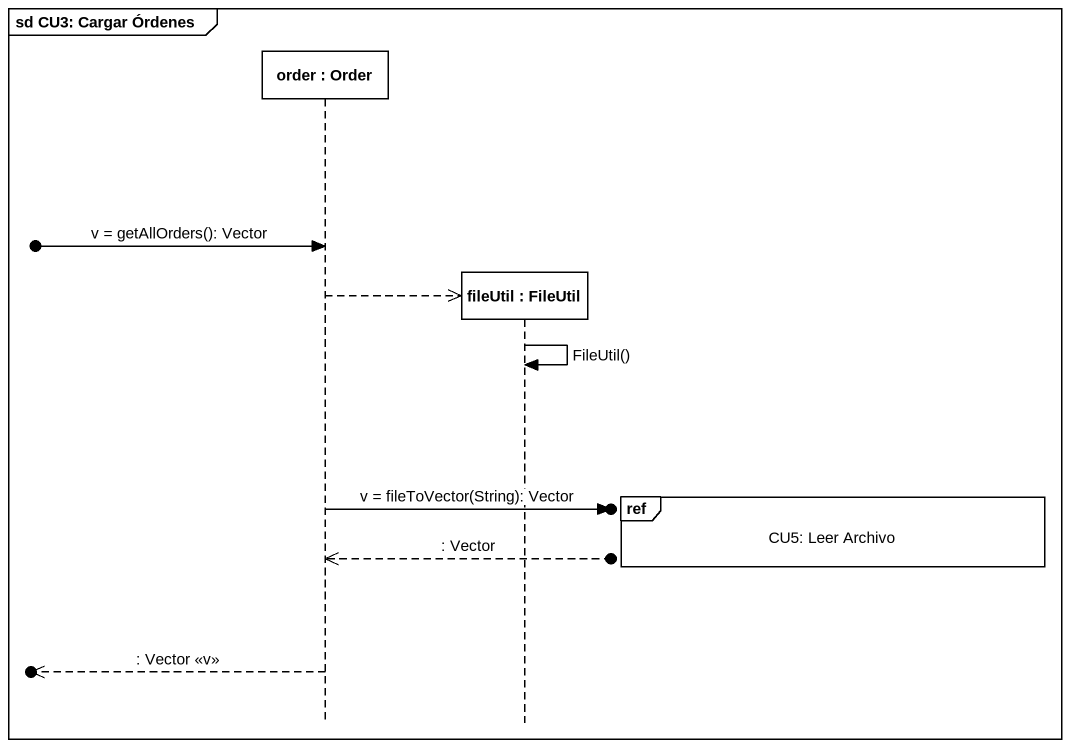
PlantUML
@startuml
mainframe sd CU3: Cargar Órdenes
hide footbox
participant "order : Order" as order
participant "fileUtil : FileUtil" as fileUtil

[o-> order : v = getAllOrders(): Vector
order -->> fileUtil **
fileUtil -> fileUtil : FileUtil()
ref over fileUtil : CU5: Leer Archivo
order ->o] : v = fileToVector(String): Vector
order <<--o] : : Vector
[o<<-- order : : Vector <<v>>
@enduml
